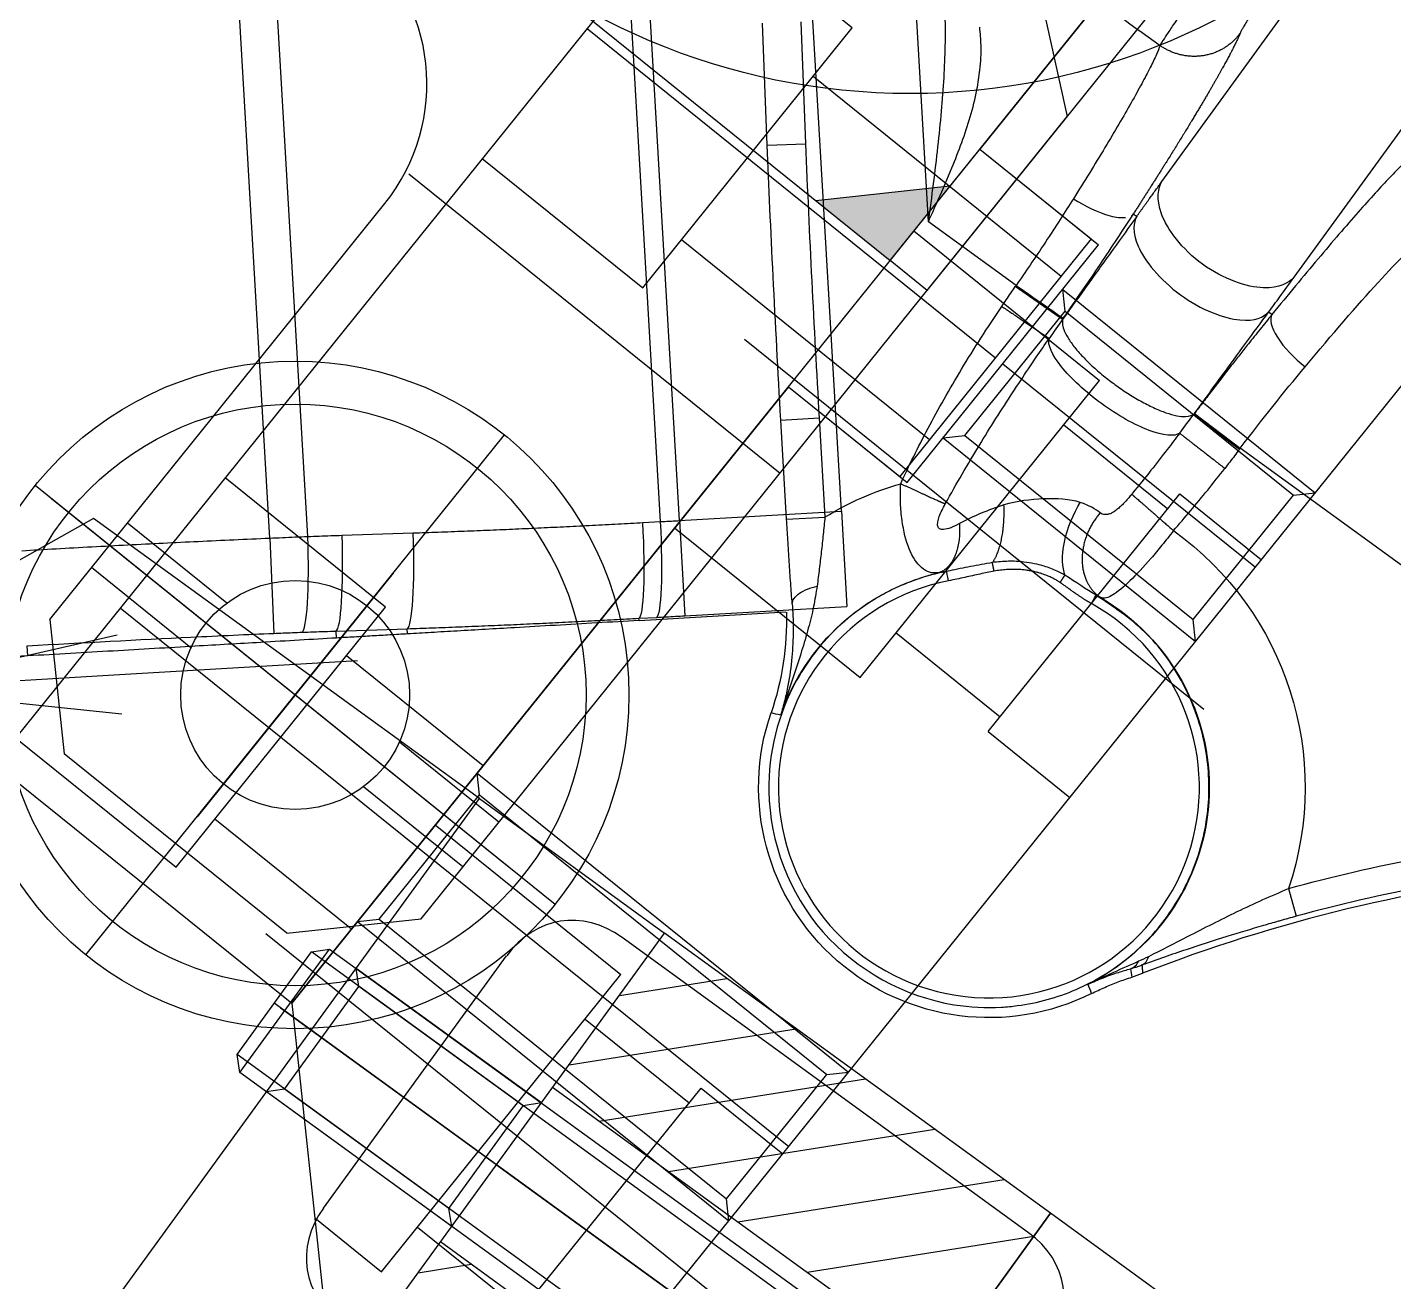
# Model space of a CAD drawing. Header units: millimetres. Extents: x 10462777 to 22643323, y 453826 to 1389191.
# Drawn here: x 11278821.9 to 11278893.5, y 584951.9 to 585017.6 of the extents above; entities that cross this region are included whole.
import ezdxf
from ezdxf.enums import TextEntityAlignment as Align

# ---------------------------------------------------------------- set-up
doc = ezdxf.new("R2010")
doc.units = ezdxf.units.MM
doc.header["$LTSCALE"] = 200
doc.header["$MEASUREMENT"] = 0
doc.header["$PDMODE"] = 35
doc.header["$PDSIZE"] = -5
for name, pattern in [('CENTER', [2, 1.25, -0.25, 0.25, -0.25]), ('HIDDEN', [3.75, 2.5, -1.25]), ('PHANTOM', [2.5, 1.25, -0.25, 0.25, -0.25, 0.25, -0.25])]:
    doc.linetypes.add(name, pattern=pattern)
doc.layers.get('0').update_dxf_attribs({"linetype": 'CONTINUOUS'})
doc.layers.get('DEFPOINTS').update_dxf_attribs({"linetype": 'CONTINUOUS'})
for name, color, linetype in [('1', 1, 'CENTER'), ('BOM', 6, 'CONTINUOUS'), ('BOM-T', 4, 'CONTINUOUS'), ('CENTER', 1, 'CONTINUOUS'), ('DR1438-001-003-000', 7, 'CONTINUOUS'), ('DR1438-001-003-001', 7, 'CONTINUOUS'), ('DR1438-001-004-000', 7, 'CONTINUOUS'), ('DR1438-001-006-000', 7, 'CONTINUOUS'), ('DR1438-001-008-000', 7, 'CONTINUOUS'), ('DR1438-001-009-000', 7, 'CONTINUOUS'), ('DR1438-001-010-000', 7, 'CONTINUOUS'), ('DR1501-002-005-002', 7, 'CONTINUOUS'), ('HIDDEN', 7, 'HIDDEN'), ('THIN', 3, 'CONTINUOUS')]:
    doc.layers.add(name, color=color, linetype=linetype)
doc.layers.add('LAYOUT', color=8, linetype='CONTINUOUS', lineweight=25)
doc.styles.get("Standard").update_dxf_attribs({"font": 'SYMBOL'})
doc.dimstyles.new('DS ROBOTEC', dxfattribs={"dimscale": 0, "dimtxt": 2.5, "dimasz": 2.5, "dimexe": 0.3, "dimexo": 0.3, "dimgap": 0.5, "dimtad": 1, "dimzin": 9, "dimdsep": 46, "dimtxsty": 'Standard', "dimblk": 'OPEN', "dimcen": 0, "dimclrd": 4, "dimclre": 4, "dimclrt": 110, "dimazin": 2, "dimtm": 1.5, "dimtfac": 1, "dimtmove": 0, "dimatfit": 3, "dimldrblk": 'OPEN', "dimfxl": 1, "dimtfill": 1, "dimtolj": 1, "dimlwd": -1, "dimlwe": -1, "dimarcsym": 0})

# ---------------------------------------------------------------- blocks, each defined once
blk = doc.blocks.new('_OPEN')
at = {"color": 0, "linetype": 'ByBlock'}
for p, q in [((-1, 0.1667), (0, 0)), ((0, 0), (-1, -0.1667)), ((0, 0), (-1, 0))]:
    blk.add_line(p, q, dxfattribs=at)
blk = doc.blocks.new('*D178')
at = {"layer": 'DEFPOINTS', "color": 0, "transparency": 16777216}
for p in [(11471320.164, 501793.127), (11471400.859, 501704.311)]:
    blk.add_point(p, dxfattribs=at)
at = {"layer": 'DR1438-001-003-000', "color": 4, "linetype": 'ByBlock', "transparency": 16777216}
for p, q in [((11471270.77, 501847.491), (11471311.758, 501802.378)), ((11471400.859, 501704.311), (11471320.164, 501793.127)), ((11471409.264, 501695.059), (11471417.67, 501685.807))]:
    blk.add_line(p, q, dxfattribs=at)
at = {"layer": 'DR1438-001-003-000', "color": 4, "transparency": 16777216, "xscale": 12.5, "yscale": 12.5, "zscale": 12.5}
for p, rotation in [((11471320.164, 501793.127), 312.2570506729288), ((11471400.859, 501704.311), 132.2570506729288)]:
    blk.add_blockref('_OPEN', p, dxfattribs=dict(at, rotation=rotation))
at = {"layer": 'DR1438-001-003-000', "color": 110, "transparency": 16777216, "insert": (11471293.537, 501835.445), "char_height": 12.5, "attachment_point": 5, "rotation": 312.25705, "bg_fill": 3, "box_fill_scale": 1.25, "bg_fill_color": 256, "bg_fill_true_color": 13158600, "bg_fill_transparency": 0}
blk.add_mtext('\\A1;∅120', dxfattribs=at)
blk = doc.blocks.new('A$C46207774')
at = {"layer": 'DR1438-001-006-000', "color": 1, "linetype": 'CENTER'}
for p, q in [((17.5, 0, 41.999), (17.5, 35, 41.999)), ((0, 17.5, 41.999), (35, 17.5, 41.999))]:
    blk.add_line(p, q, dxfattribs=at)
at = {"layer": 'DR1438-001-006-000'}
for radius in [17.5, 6]:
    blk.add_circle((17.5, 17.5, 41.999), radius, dxfattribs=at)
at = {"layer": 'DR1438-001-006-000', "color": 2, "linetype": 'HIDDEN'}
blk.add_circle((17.5, 17.5, 41.999), 15.25, dxfattribs=at)
blk = doc.blocks.new('A$C33154A40')
at = {"layer": 'DR1438-001-003-001'}
h = blk.add_hatch(color=256, dxfattribs=at)
h.paths.add_polyline_path([(62, 32.561), (62, 27.561), (67, 27.561)])
h.paths.add_polyline_path([(104, 32.561), (99, 27.561), (104, 27.561)])
at = {"layer": 'DR1438-001-003-000', "color": 1, "linetype": 'CENTER'}
for p, q in [((14, 30.911, 41.999), (14, 0, 41.999)), ((54, 30.911, 41.999), (54, 0, 41.999))]:
    blk.add_line(p, q, dxfattribs=at)
at = {"layer": 'DR1438-001-003-000'}
for p, q in [((12, 27.561, 41.999), (0, 15.561, 41.999)), ((12, 27.561, 41.999), (104, 27.561, 41.999)), ((62, 25.061, 41.999), (62, 27.561, 41.999)), ((62, 25.061, 41.999), (104, 25.061, 41.999)), ((0, 2.561, 41.999), (104, 2.561, 41.999))]:
    blk.add_line(p, q, dxfattribs=at)
at = {"layer": 'DR1438-001-003-000', "color": 2, "linetype": 'HIDDEN'}
for p, q in [((17.5, 27.561, 41.999), (17.5, 2.561, 41.999)), ((22.5, 27.561, 41.999), (22.5, 2.561, 41.999)), ((24, 27.561, 41.999), (24, 15.061, 41.999)), ((27.5, 27.561, 41.999), (27.5, 2.561, 41.999)), ((44, 27.561, 41.999), (44, 15.061, 41.999)), ((53.5, 27.561, 41.999), (53.5, 19.561, 41.999)), ((64, 27.561, 41.999), (64, 15.061, 41.999)), ((69.5, 27.561, 83.998), (69.5, 19.561, 83.998)), ((18.312, 26.75, 41.999), (18.312, 3.373, 41.999)), ((26.688, 26.75, 41.999), (26.688, 3.373, 41.999)), ((4, 19.561, 41.999), (4, 15.061, 41.999)), ((53.5, 19.561, 41.999), (69.5, 19.561, 41.999)), ((56.5, 19.561, -43.431), (56.5, 2.561, -43.431)), ((61.5, 19.561, -43.431), (61.5, 2.561, -43.431)), ((66.5, 19.561, -43.431), (66.5, 2.561, -43.431)), ((57.312, 18.75, -43.431), (57.312, 3.373, -43.431)), ((65.688, 18.75, -43.431), (65.688, 3.373, -43.431)), ((4, 15.061, 41.999), (24, 15.061, 41.999)), ((7, 15.061, 41.999), (7, 8.061, 41.999)), ((21, 15.061, 41.999), (21, 8.061, 41.999)), ((44, 15.061, 41.999), (64, 15.061, 41.999)), ((47, 15.061, 41.999), (47, 8.061, 41.999)), ((61, 15.061, 41.999), (61, 8.061, 41.999)), ((6, 8.061, 41.999), (22, 8.061, 41.999)), ((22, 8.061, 41.999), (22, 2.561, 41.999)), ((46, 8.061, 41.999), (46, 2.561, 41.999)), ((46, 8.061, 41.999), (62, 8.061, 41.999)), ((62, 8.061, 41.999), (62, 2.561, 41.999))]:
    blk.add_line(p, q, dxfattribs=at)
for points, elevation in [([(17.5, 27.561), (18.312, 26.75), (26.688, 26.75), (27.5, 27.561)], 41.999), ([(56.5, 19.561), (57.312, 18.75), (65.688, 18.75), (66.5, 19.561)], -43.431), ([(17.5, 2.561), (18.312, 3.373), (26.688, 3.373), (27.5, 2.561)], 41.999), ([(56.5, 2.561), (57.312, 3.373), (65.688, 3.373), (66.5, 2.561)], -43.431)]:
    blk.add_lwpolyline(points, dxfattribs=dict(at, elevation=elevation))
at = {"layer": 'DR1438-001-003-001'}
for p, q in [((62, 122.561, 41.999), (62, 27.561, 41.999)), ((67, 27.561, 41.999), (62, 32.561, 41.999)), ((62, 27.561, 41.999), (104, 27.561, 41.999)), ((62, 27.561, 41.999), (104, 27.561, 41.999))]:
    blk.add_line(p, q, dxfattribs=at)
blk = doc.blocks.new('A$C62312D5F')
at = {"layer": 'DR1438-001-004-000', "color": 1, "linetype": 'CENTER'}
for p, q in [((24.7, 53.961, 41.999), (24.7, 23.161, 41.999)), ((32.9, 37.561, 41.999), (16.5, 37.561, 41.999))]:
    blk.add_line(p, q, dxfattribs=at)
at = {"layer": 'DR1438-001-004-000'}
for p, q in [((19.7, 50.061, 41.999), (14.7, 45.061, 41.999)), ((19.7, 50.061, 41.999), (47.7, 50.061, 41.999)), ((93.7, 50.061, 41.999), (73.7, 25.061, 41.999)), ((14.7, 30.061, 41.999), (14.7, 45.061, 41.999)), ((14.7, 30.061, 41.999), (19.7, 25.061, 41.999)), ((19.7, 25.061, 41.999), (73.7, 25.061, 41.999))]:
    blk.add_line(p, q, dxfattribs=at)
at = {"layer": 'DR1438-001-004-000', "color": 2, "linetype": 'HIDDEN'}
for p, q in [((23.2, 43.371, 41.999), (23.2, 50.061, 41.999)), ((26.2, 43.371, 41.999), (26.2, 50.061, 41.999)), ((49.7, 50.061, 41.999), (49.7, 25.061, 41.999)), ((23.2, 25.061, 41.999), (23.2, 31.752, 41.999)), ((26.2, 25.061, 41.999), (26.2, 31.752, 41.999))]:
    blk.add_line(p, q, dxfattribs=at)
at = {"layer": 'DR1438-001-004-000'}
blk.add_circle((24.7, 37.561, 41.999), 6, dxfattribs=at)
blk.add_arc((47.7, 60.061, 41.999), 10, 270, 0, dxfattribs=at)
at = {"layer": 'DR1438-001-003-000'}
blk.add_blockref('A$C33154A40', (0, 0), dxfattribs=at)
at = {"layer": 'DR1438-001-006-000'}
blk.add_blockref('A$C46207774', (7.2, 20.061), dxfattribs=at)
blk = doc.blocks.new('A$C64415E36')
at = {"layer": 'DR1438-001-009-000'}
h = blk.add_hatch(dxfattribs=at)
h.set_pattern_fill('ANSI31', color=3)
h.set_pattern_definition([(45, (-38823.7765, -495.9302), (-2.24506403, 2.24506403), [])])
h.paths.add_polyline_path([(0, 100), (0, 90), (25, 90), (25, 100)])
h.paths.add_polyline_path([(0, 20), (25, 20), (25, 80), (0, 80)])
h.paths.add_polyline_path([(25, 0), (25, 10), (0, 10), (0, 0)])
for p, q in [((25, 100), (0, 100)), ((0, 0), (0, 100)), ((25, 0), (25, 100))]:
    blk.add_line(p, q, dxfattribs=at)
at = {"layer": 'DR1438-001-009-000', "color": 2, "linetype": 'HIDDEN'}
for p, q in [((25, 90), (0, 90)), ((25, 80), (0, 80))]:
    blk.add_line(p, q, dxfattribs=at)
at = {"layer": 'DR1438-001-009-000', "color": 1, "linetype": 'CENTER'}
blk.add_line((0, 85), (25, 85), dxfattribs=at)
blk = doc.blocks.new('MCLBM1')
at = {"layer": 'BOM', "color": 0}
blk.add_circle((0, 0), 0.5, dxfattribs=at)
at = {"flags": 10}
blk.add_attdef('BM', text='', height=0.5, dxfattribs=at).set_placement((0, 0), align=Align.MIDDLE)
at = {"flags": 9}
for tag, p in [('NAME', (0, -1)), ('ENAME', (0, -2)), ('SPEC', (0, -3)), ('MATERIAL', (0, -4)), ('REMARK', (0, -5)), ('WEIGHT', (0, -6)), ('PRICE', (0, -7)), ('USER1', (0, -8)), ('USER2', (0, -9)), ('USER3', (0, -10)), ('USER4', (0, -11)), ('USER5', (0, -12)), ('USER6', (0, -13))]:
    blk.add_attdef(tag, p, '', height=0.5, dxfattribs=at)
blk = doc.blocks.new('A$C655773BF')
for p, q in [((0.5, 2), (0.5, 15)), ((62.323, 12.5), (62.323, 4.5)), ((10, 8.066), (8, 10.066)), ((10, 6.934), (8, 8.934))]:
    blk.add_line(p, q)
for points in [[(10, 17), (11.6, 17), (11.6, 0), (10, 0)], [(8, 16.2), (10, 16.2), (10, 0.8), (8, 0.8)], [(8, 2), (0.5, 2), (0, 2.5), (0, 14.5), (0.5, 15), (8, 15)]]:
    blk.add_lwpolyline(points, close=True)
blk.add_lwpolyline([(11.6, 12.5), (62.323, 12.5), (63, 11.823), (63, 5.177), (62.323, 4.5), (11.6, 4.5)])
at = {"layer": 'CENTER'}
for q in [(5.732, 8.5), (63, 8.5)]:
    blk.add_line((0, 8.5), q, dxfattribs=at)
at = {"layer": 'HIDDEN'}
blk.add_line((4, 11.5), (4, 5.5), dxfattribs=at)
for points in [[(0, 11.5), (4, 11.5), (5.732, 8.5), (5.732, 8.5), (4, 5.5), (0, 5.5)], [(0, 10), (4, 10)], [(4, 7), (0, 7)]]:
    blk.add_lwpolyline(points, dxfattribs=at)
at = {"layer": 'THIN'}
for p, q in [((11.6, 11.823), (63, 11.823)), ((11.6, 5.177), (63, 5.177))]:
    blk.add_line(p, q, dxfattribs=at)
at = {"layer": 'BOM'}
for p in [(10.8, 15.3), (9, 14.66), (2.88, 13.833)]:
    blk.add_blockref('MCLBM1', p, dxfattribs=at)
at = {"layer": 'BOM-T', "color": 4}
blk.add_text('M8X1.25-55L', height=0.6, dxfattribs=at).set_placement((3.48, 13.533), align=Align.MIDDLE_LEFT)
blk = doc.blocks.new('A$C321A0869')
at = {"layer": '1', "color": 155, "linetype": 'Continuous'}
for p, q in [((410.507, 206.072), (410.507, 236.687)), ((401.949, 206.072), (401.949, 235.354)), ((393.279, 197.167), (384.392, 208.029)), ((398.505, 182.208), (380.407, 204.319)), ((410.717, 203.81), (410.5, 203.81)), ((381.705, 201.718), (385.668, 196.693)), ((384.089, 195.448), (380.126, 200.473)), ((391.927, 176.823), (373.829, 198.935)), ((391.155, 176.195), (373.059, 198.304)), ((398.967, 197.167), (393.279, 197.167)), ((398.968, 197.093), (398.967, 197.167)), ((401.982, 197.15), (398.968, 197.092)), ((413.488, 197.092), (410.474, 197.15)), ((410.476, 197.225), (413.489, 197.167)), ((413.489, 197.167), (413.488, 197.093)), ((442.569, 197.167), (413.489, 197.167)), ((384.089, 195.448), (385.668, 196.693)), ((376.643, 164.7), (357.547, 188.03)), ((375.085, 163.461), (356.146, 186.6)), ((393.129, 184.212), (394.685, 185.486)), ((394.685, 185.486), (397.985, 181.453)), ((396.429, 180.18), (393.129, 184.212)), ((391.927, 176.823), (398.505, 182.208)), ((398.505, 182.208), (401.67, 178.341)), ((396.429, 180.18), (397.985, 181.453)), ((429.096, 179.971), (430.275, 179.03)), ((395.091, 172.956), (401.67, 178.341)), ((391.927, 176.823), (395.091, 172.956)), ((390.434, 175.609), (391.155, 176.195)), ((393.286, 171.338), (399.247, 176.217)), ((393.214, 171.427), (393.935, 172.013)), ((393.286, 171.338), (393.214, 171.427)), ((378.064, 165.808), (381.014, 168.102)), ((375.085, 163.461), (378.189, 159.545)), ((380.759, 161.559), (383.709, 163.852)), ((383.882, 163.641), (383.709, 163.852)), ((380.991, 161.275), (380.759, 161.559)), ((428.67, 157.365), (402.33, 157.365)), ((398, 136.695), (398, 153.035)), ((368.452, 151.011), (368.116, 151.421))]:
    blk.add_line(p, q, dxfattribs=at)
at = {"layer": '1', "color": 155, "linetype": 'Continuous', "extrusion": (0, 0, -1)}
for centre, radius, start, end in [((-413.27, 175.035), 16.578, 89.74274, 162.67563), ((-495.762, 126.747), 85.307, 38.60316, 48.17329), ((-413.27, 175.035), 11.551, 84.57648, 207.30075), ((-413.27, 175.035), 16.578, 22.77816, 37.8291), ((-413.27, 175.035), 11.551, 343.12477, 40.76765), ((-413.27, 175.035), 12.072, 207.51949, 342.906)]:
    blk.add_arc(centre, radius, start, end, dxfattribs=at)
at = {"layer": '1', "color": 155, "linetype": 'Continuous'}
for centre, radius, start, end in [((495.762, 126.747), 83.798, 131.82671, 141.39693), ((495.762, 126.747), 83.498, 131.82671, 147.27649), ((413.27, 175.035), 11.035, 137.03953, 96.82671)]:
    blk.add_arc(centre, radius, start, end, dxfattribs=at)
for centre, major_axis, ratio, start_param, end_param in [((390.049, 175.294), (-3.153, 3.88), 0.099503, 3.176673, 4.712736), ((390.77, 175.88), (-3.153, 3.88), 0.099503, 3.176673, 4.712736), ((380.629, 167.786), (-3.068, 3.948), 0.099472, 3.176665, 4.7149), ((377.679, 165.493), (-3.068, 3.948), 0.099472, 3.176665, 4.7149), ((376.258, 164.385), (-3.082, 3.937), 0.099481, 3.176668, 4.714543), ((403.774, 151.591), (-4.564, 4.564), 0.774597, 5.624127, 6.942243), ((427.226, 151.591), (4.564, 4.564), 0.774597, 5.624127, 6.942243), ((403.774, 138.138), (-4.564, -4.564), 0.774597, 5.624127, 6.942243)]:
    blk.add_ellipse(centre, major_axis=major_axis, ratio=ratio, start_param=start_param, end_param=end_param, dxfattribs=at)
for points, degree, knots in [([(397.686, 211.778), (397.68, 211.846), (397.667, 212.006), (397.644, 212.428), (397.622, 212.977), (397.594, 213.832), (397.564, 215.032), (397.546, 216.136), (397.537, 216.648)], 3, [0, 0, 0, 0, 0.106464, 0.2505, 0.399077, 0.500944, 0.768463, 1, 1, 1, 1]), ([(400.698, 214.807), (400.827, 214.268), (401.03, 212.748), (401.167, 211.517), (401.302, 210.087), (401.435, 208.475), (401.571, 206.581), (401.642, 205.453), (401.644, 205.421)], 2, [0, 0, 0, 0.278702, 0.418053, 0.557404, 0.696755, 0.836106, 0.995364, 1, 1, 1]), ([(397.686, 211.778), (397.725, 211.64), (397.81, 211.29), (397.942, 210.565), (398.081, 209.62), (398.22, 208.494), (398.357, 207.204), (398.489, 205.767), (398.613, 204.231), (398.691, 203.15), (398.727, 202.613)], 3, [0, 0, 0, 0, 0.115247, 0.242292, 0.369963, 0.497456, 0.624523, 0.751811, 0.879371, 1, 1, 1, 1]), ([(413.729, 202.613), (413.879, 204.84), (414.053, 206.855), (414.414, 210.027), (414.599, 211.181), (414.77, 211.778)], 3, [0, 0, 0, 0, 0.5, 0.5, 1, 1, 1, 1]), ([(387.139, 207.053), (387.311, 206.84), (387.797, 206.218), (388.587, 205.129), (389.509, 203.742), (390.439, 202.234), (391.378, 200.617), (392.326, 198.915), (392.959, 197.754), (393.279, 197.167), (393.279, 197.167)], 3, [0, 0, 0, 0, 0.073685, 0.211548, 0.356158, 0.508079, 0.667126, 0.831988, 0.999997, 1, 1, 1, 1]), ([(393.279, 197.167), (393.194, 197.582), (392.986, 198.593), (392.551, 200.547), (391.998, 202.53), (391.342, 204.158), (390.762, 205.282), (390.17, 206.203), (389.682, 206.758), (389.474, 206.997)], 3, [0, 0, 0, 0, 0.111199, 0.270462, 0.529042, 0.66964, 0.771745, 0.902233, 1, 1, 1, 1]), ([(410.507, 206.072), (410.462, 205.671), (410.228, 205.158), (408.823, 204.205), (407.569, 203.81), (404.886, 203.81), (403.632, 204.206), (402.228, 205.158), (401.994, 205.671), (401.949, 206.072)], 3, [0, 0, 0, 0, 0.25, 0.25, 0.5, 0.5, 0.75, 0.75, 1, 1, 1, 1]), ([(410.5, 203.81), (410.502, 204.143), (410.506, 204.912), (410.506, 205.652), (410.507, 206.072)], 3, [0, 0, 0, 0, 0.432935, 1, 1, 1, 1]), ([(401.98, 197.225), (401.967, 197.811), (401.942, 198.966), (401.886, 200.658), (401.82, 202.276), (401.765, 203.303), (401.739, 203.81)], 3, [0, 0, 0, 0, 0.26076, 0.514336, 0.76076, 1, 1, 1, 1]), ([(401.956, 203.81), (402.001, 203.459), (402.234, 203.01), (403.636, 202.177), (404.889, 201.831), (407.567, 201.831), (408.82, 202.177), (410.222, 203.01), (410.455, 203.459), (410.5, 203.81)], 3, [0, 0, 0, 0, 0.25, 0.25, 0.5, 0.5, 0.75, 0.75, 1, 1, 1, 1]), ([(401.956, 203.81), (401.96, 203.117), (401.967, 201.679), (401.976, 199.477), (401.98, 197.963), (401.981, 197.221)], 3, [0, 0, 0, 0, 0.332217, 0.675766, 1, 1, 1, 1]), ([(410.474, 197.221), (410.477, 198.011), (410.481, 199.559), (410.489, 201.76), (410.496, 203.136), (410.5, 203.81)], 3, [0, 0, 0, 0, 0.347445, 0.680797, 1, 1, 1, 1]), ([(410.717, 203.81), (410.7, 203.481), (410.665, 202.832), (410.623, 201.93), (410.589, 201.121), (410.551, 200.103), (410.518, 199.06), (410.491, 197.999), (410.481, 197.48), (410.476, 197.225)], 3, [0, 0, 0, 0, 0.155836, 0.307398, 0.418147, 0.526375, 0.769316, 0.886196, 1, 1, 1, 1]), ([(410.717, 203.81), (410.743, 203.553), (411.061, 203.247), (412.233, 202.785), (413.04, 202.646), (413.729, 202.613)], 3, [0, 0, 0, 0, 0.5, 0.5, 1, 1, 1, 1]), ([(398.727, 202.613), (399.416, 202.646), (400.223, 202.785), (401.116, 203.137), (401.349, 203.279), (401.506, 203.423)], 3, [0, 0, 0, 0, 0.656412, 0.656412, 1, 1, 1, 1]), ([(398.727, 202.613), (398.755, 202.192), (398.81, 201.3), (398.878, 199.91), (398.931, 198.515), (398.957, 197.597), (398.967, 197.167)], 3, [0, 0, 0, 0, 0.243524, 0.506037, 0.768426, 1, 1, 1, 1]), ([(398.967, 197.167), (399.657, 197.18), (400.458, 197.196), (401.624, 197.218), (401.944, 197.224), (401.98, 197.225)], 3, [0, 0, 0, 0, 0.5, 0.5, 1, 1, 1, 1]), ([(401.981, 197.221), (402.005, 197.091), (402.151, 196.874), (402.634, 196.588), (403.191, 196.379), (403.881, 196.209), (404.654, 196.088), (405.321, 196.031), (405.847, 196.01), (406.228, 196.005), (406.609, 196.01), (407.135, 196.031), (407.803, 196.088), (408.575, 196.209), (409.265, 196.379), (409.822, 196.588), (410.305, 196.874), (410.45, 197.091), (410.474, 197.221), (410.474, 197.221)], 3, [0, 0, 0, 0, 0.108465, 0.17372, 0.238976, 0.304231, 0.369487, 0.434742, 0.46737, 0.499997, 0.532625, 0.565253, 0.630508, 0.695763, 0.761019, 0.826274, 0.89153, 0.999995, 1, 1, 1, 1]), ([(410.476, 197.225), (410.476, 197.217), (410.475, 197.2), (410.475, 197.175), (410.474, 197.158), (410.474, 197.15)], 3, [0, 0, 0, 0, 0.332845, 0.666423, 1, 1, 1, 1]), ([(402.688, 185.712), (402.651, 186.018), (402.547, 186.901), (402.402, 188.354), (402.265, 190.051), (402.159, 191.69), (402.083, 193.248), (402.032, 194.654), (402.009, 195.539), (402.001, 195.937)], 3, [0, 0, 0, 0, 0.090727, 0.261467, 0.428327, 0.589125, 0.741675, 0.883772, 1, 1, 1, 1]), ([(410.455, 195.937), (410.343, 195.623), (409.839, 195.324), (408.296, 194.902), (407.264, 194.782), (405.192, 194.782), (404.16, 194.902), (402.617, 195.324), (402.113, 195.623), (402.001, 195.937)], 3, [0, 0, 0, 0, 0.25, 0.25, 0.5, 0.5, 0.75, 0.75, 1, 1, 1, 1]), ([(410.455, 195.937), (410.447, 195.58), (410.427, 194.76), (410.381, 193.43), (410.334, 192.433), (410.304, 191.899), (410.303, 191.875)], 3, [0, 0, 0, 0, 0.263693, 0.604709, 0.982428, 1, 1, 1, 1]), ([(410.303, 191.875), (410.298, 191.794), (410.286, 191.612), (410.259, 191.339), (410.218, 191.066), (410.165, 190.817), (410.097, 190.598), (410.013, 190.415), (409.913, 190.272), (409.796, 190.172), (409.671, 190.12), (409.582, 190.112), (409.541, 190.113)], 3, [0, 0, 0, 0, 0.081789, 0.183685, 0.285414, 0.387121, 0.489471, 0.592749, 0.697109, 0.802958, 0.910635, 1, 1, 1, 1]), ([(413.196, 191.613), (413.182, 191.285), (413.157, 190.648), (413.072, 189.421), (412.912, 188.043), (412.668, 187.1), (412.415, 186.649), (412.26, 186.574), (412.178, 186.534)], 3, [0, 0, 0, 0, 0.126108, 0.24492, 0.490923, 0.741624, 0.86479, 1, 1, 1, 1]), ([(408.37, 189.939), (407.822, 189.766), (407.254, 189.379), (406.173, 188.539), (405.653, 188.058), (405.213, 187.48)], 3, [0, 0, 0, 0, 0.5, 0.5, 1, 1, 1, 1]), ([(409.963, 186.381), (409.629, 186.602), (409.23, 187.088), (408.61, 188.446), (408.415, 189.275), (408.37, 189.939)], 3, [0, 0, 0, 0, 0.5, 0.5, 1, 1, 1, 1]), ([(404.827, 182.898), (404.605, 182.647), (404.16, 182.144), (403.579, 181.32), (403.067, 180.453), (402.204, 178.642), (401.665, 176.301), (401.806, 172.299), (403.858, 167.144), (410.435, 162.831), (417.026, 163.671), (420.164, 165.731), (421.795, 167.163), (423.324, 169.075), (424.573, 172.063), (424.955, 175.281), (424.438, 178.48), (423.063, 181.413), (420.935, 183.86), (418.22, 185.612), (415.116, 186.614), (412.972, 186.532), (411.899, 186.49)], 3, [0, 0, 0, 0, 0.015749, 0.031496, 0.047242, 0.062989, 0.125674, 0.15723, 0.250571, 0.37404, 0.497508, 0.536203, 0.549336, 0.59941, 0.649484, 0.699558, 0.749631, 0.799705, 0.849779, 0.899853, 0.949926, 1, 1, 1, 1]), ([(409.963, 186.381), (409.809, 186.361), (409.419, 186.311), (408.686, 186.101), (407.886, 185.738), (407.113, 185.241), (406.704, 184.871), (406.496, 184.683)], 3, [0, 0, 0, 0, 0.118976, 0.30207, 0.578785, 0.785731, 1, 1, 1, 1]), ([(403.894, 185.316), (403.816, 185.165), (403.673, 184.886), (403.45, 184.594), (403.236, 184.453), (403.043, 184.526), (402.911, 184.74), (402.77, 185.133), (402.722, 185.471), (402.688, 185.712)], 3, [0, 0, 0, 0, 0.206087, 0.37929, 0.480391, 0.564515, 0.647934, 0.7497, 1, 1, 1, 1]), ([(411.958, 185.991), (411.533, 185.942), (410.981, 185.931), (410.812, 185.928), (410.155, 185.925), (409.976, 185.92)], 2, [0, 0, 0, 0.5, 0.5, 0.75, 1, 1, 1]), ([(404.522, 182.578), (404.396, 182.481), (404.154, 182.296), (403.531, 182.242), (402.593, 182.575), (401.542, 183.458), (400.74, 184.381), (400.367, 184.924), (400.176, 185.202)], 3, [0, 0, 0, 0, 0.147286, 0.281976, 0.522382, 0.751835, 0.872529, 1, 1, 1, 1]), ([(406.496, 184.683), (406.227, 184.402), (405.7, 183.852), (405.186, 183.291), (404.935, 183.017)], 3, [0, 0, 0, 0, 0.511248, 1, 1, 1, 1]), ([(397.985, 181.453), (398.139, 181.19), (398.453, 180.657), (398.907, 179.864), (399.355, 179.066), (399.637, 178.55), (399.783, 178.285)], 3, [0, 0, 0, 0, 0.243773, 0.494256, 0.740125, 1, 1, 1, 1]), ([(425.258, 172.791), (425.601, 173.464), (426.159, 174.562), (426.946, 176.117), (427.629, 177.415), (428.337, 178.699), (428.846, 179.552), (429.096, 179.971)], 3, [0, 0, 0, 0, 0.293863, 0.478716, 0.65413, 0.830144, 1, 1, 1, 1]), ([(430.275, 179.03), (430.096, 178.805), (429.893, 178.55), (429.692, 178.295), (429.669, 178.265)], 3, [0, 0, 0, 0, 0.882532, 1, 1, 1, 1]), ([(399.278, 176.758), (399.171, 176.908), (399.159, 177.152), (399.354, 177.714), (399.555, 178.023), (399.783, 178.285)], 3, [0, 0, 0, 0, 0.5, 0.5, 1, 1, 1, 1]), ([(399.783, 178.285), (399.948, 177.958), (400.296, 177.273), (400.726, 176.192), (401.191, 174.881), (401.672, 173.363), (402.034, 172.244), (402.216, 171.682)], 3, [0, 0, 0, 0, 0.14805, 0.310643, 0.487571, 0.742096, 1, 1, 1, 1]), ([(429.669, 178.265), (429.501, 178.052), (428.913, 177.298), (427.866, 175.92), (426.807, 174.469), (425.918, 173.213), (425.468, 172.557), (425.233, 172.215)], 3, [0, 0, 0, 0, 0.098892, 0.349975, 0.647734, 0.81624, 1, 1, 1, 1]), ([(399.278, 176.758), (399.411, 176.599), (399.711, 176.239), (400.282, 175.476), (400.965, 174.428), (401.525, 173.365), (401.94, 172.433), (402.122, 171.937), (402.216, 171.682)], 3, [0, 0, 0, 0, 0.088543, 0.199866, 0.431226, 0.69685, 0.843594, 1, 1, 1, 1]), ([(423.535, 169.737), (423.775, 170.175), (424.243, 171.028), (424.74, 171.88), (424.982, 172.294)], 3, [0, 0, 0, 0, 0.514025, 1, 1, 1, 1]), ([(425.233, 172.215), (425.281, 172.161), (425.353, 172.081), (425.444, 171.964), (425.492, 171.911), (425.516, 171.885)], 3, [0, 0, 0, 0, 0.50115, 0.750861, 1, 1, 1, 1]), ([(393.286, 171.338), (392.717, 170.873), (391.578, 169.94), (389.885, 168.554), (387.969, 166.986), (386.284, 165.607), (384.853, 164.435), (384.199, 163.901), (383.882, 163.641)], 3, [0, 0, 0, 0, 0.17294, 0.346156, 0.518724, 0.769178, 0.88771, 1, 1, 1, 1]), ([(423.535, 169.737), (423.678, 169.99), (423.972, 170.475), (424.42, 171.128), (424.728, 171.535), (424.867, 171.71)], 3, [0, 0, 0, 0, 0.37675, 0.73054, 1, 1, 1, 1]), ([(380.991, 161.275), (380.494, 160.868), (379.496, 160.052), (377.589, 158.49), (375.077, 156.434), (372.467, 154.298), (370.184, 152.43), (369.028, 151.483), (368.452, 151.011)], 3, [0, 0, 0, 0, 0.131431, 0.263724, 0.477084, 0.736285, 0.86871, 1, 1, 1, 1]), ([(368.116, 151.421), (370.375, 153.27), (373.884, 156.115), (377.104, 158.685), (378.189, 159.545)], 3, [0, 0, 0, 0, 0.646113, 1, 1, 1, 1])]:
    blk.add_open_spline(points, degree=degree, knots=knots, dxfattribs=at)
for points, degree in [([(400.549, 216.756), (400.554, 216.629), (400.564, 216.38), (400.583, 216.012), (400.604, 215.673), (400.627, 215.371), (400.651, 215.119), (400.675, 214.924), (400.69, 214.839), (400.698, 214.807)], 3), ([(411.758, 214.807), (411.715, 214.628), (411.629, 214.191), (411.494, 213.291), (411.357, 212.167), (411.221, 210.833), (411.087, 209.309), (410.957, 207.616), (410.832, 205.773), (410.755, 204.477), (410.717, 203.81)], 3), ([(385.195, 211.778), (389.359, 211.778), (393.522, 211.778), (397.686, 211.778)], 3), ([(401.956, 203.81), (401.949, 204.965), (401.949, 206.072)], 2), ([(401.644, 205.421), (401.692, 204.635), (401.739, 203.81)], 2), ([(401.706, 203.687), (401.724, 203.729), (401.735, 203.77), (401.739, 203.81)], 3), ([(401.739, 203.81), (401.956, 203.81)], 1), ([(413.489, 197.167), (413.532, 199.025), (413.613, 200.883), (413.729, 202.613)], 3), ([(399.001, 195.838), (398.997, 195.976), (398.988, 196.252), (398.977, 196.67), (398.971, 196.951), (398.968, 197.093)], 3), ([(401.981, 197.221), (401.981, 197.197), (401.981, 197.174), (401.981, 197.15)], 3), ([(401.981, 197.15), (401.986, 196.746), (401.993, 196.342), (402.001, 195.937)], 3), ([(410.455, 195.937), (410.463, 196.342), (410.469, 196.746), (410.474, 197.15)], 3), ([(410.474, 197.15), (410.474, 197.174), (410.474, 197.197), (410.474, 197.221)], 3), ([(413.488, 197.093), (413.485, 196.951), (413.479, 196.67), (413.468, 196.252), (413.459, 195.976), (413.455, 195.838)], 3), ([(385.668, 196.693), (388.636, 192.929), (391.649, 189.197), (394.685, 185.486)], 3), ([(400.176, 185.202), (399.969, 186.213), (399.607, 188.348), (399.202, 191.88), (399.05, 194.479), (399.001, 195.838)], 3), ([(413.196, 191.613), (413.237, 192.063), (413.311, 192.977), (413.397, 194.381), (413.438, 195.348), (413.455, 195.838)], 3), ([(393.129, 184.212), (389.903, 188.156), (386.715, 192.118), (384.089, 195.448)], 3), ([(409.541, 190.113), (409.226, 190.123), (408.826, 190.083), (408.37, 189.939)], 3), ([(405.213, 187.48), (404.694, 186.797), (404.262, 186.062), (403.894, 185.316)], 3), ([(411.899, 186.491), (411.277, 186.416), (410.636, 186.427), (409.963, 186.381)], 3), ([(412.178, 186.534), (412.085, 186.52), (411.992, 186.505), (411.899, 186.49)], 3), ([(411.958, 185.991), (411.931, 186.222), (411.901, 186.482), (411.899, 186.491)], 3), ([(409.976, 185.92), (409.956, 185.92), (409.916, 185.918), (409.848, 185.914), (409.772, 185.908), (409.688, 185.898), (409.596, 185.886), (409.497, 185.87), (409.388, 185.849), (409.271, 185.823), (409.145, 185.791), (409.01, 185.752), (408.865, 185.705), (408.71, 185.649), (408.543, 185.581), (408.366, 185.5), (408.176, 185.404), (407.975, 185.291), (407.762, 185.157), (407.54, 185), (407.309, 184.819), (407.072, 184.61), (406.911, 184.45), (406.83, 184.365)], 3), ([(406.83, 184.365), (406.667, 184.193), (406.333, 183.825), (405.787, 183.204), (405.399, 182.773), (405.195, 182.555)], 3), ([(404.827, 182.898), (404.725, 182.791), (404.623, 182.684), (404.522, 182.578)], 3), ([(404.935, 183.017), (404.899, 182.977), (404.863, 182.937), (404.827, 182.898)], 3), ([(405.195, 182.555), (405.006, 182.731), (404.833, 182.892), (404.827, 182.898)], 3), ([(399.278, 176.758), (399.045, 177.033), (398.574, 177.59), (397.85, 178.456), (397.128, 179.328), (396.66, 179.897), (396.429, 180.18)], 3), ([(391.155, 176.195), (391.241, 176.264), (391.412, 176.404), (391.669, 176.613), (391.841, 176.753), (391.927, 176.823)], 3), ([(399.281, 176.235), (400.381, 174.804), (401.198, 173.221), (401.731, 171.486)], 3), ([(381.014, 168.102), (381.35, 168.363), (382.033, 168.896), (383.115, 169.746), (384.184, 170.59), (385.234, 171.424), (386.276, 172.256), (387.318, 173.091), (388.373, 173.941), (389.436, 174.799), (390.105, 175.342), (390.434, 175.609)], 3), ([(393.935, 172.013), (394.063, 172.117), (394.32, 172.326), (394.706, 172.641), (394.963, 172.851), (395.091, 172.956)], 3), ([(424.982, 172.294), (425.074, 172.459), (425.166, 172.625), (425.258, 172.791)], 3), ([(425.233, 172.215), (425.32, 172.366), (425.329, 172.575), (425.258, 172.791)], 3), ([(424.867, 171.71), (424.972, 171.865), (425.013, 172.075), (424.982, 172.294)], 3), ([(424.867, 171.71), (424.906, 171.76), (424.985, 171.863), (425.107, 172.032), (425.191, 172.152), (425.233, 172.215)], 3), ([(383.709, 163.852), (384.049, 164.116), (384.743, 164.657), (385.837, 165.517), (386.916, 166.37), (387.975, 167.211), (389.025, 168.049), (390.075, 168.891), (391.139, 169.747), (392.209, 170.611), (392.884, 171.159), (393.214, 171.427)], 3), ([(402.216, 171.682), (402.054, 171.617), (401.893, 171.552), (401.731, 171.486)], 3), ([(423.976, 169.457), (424.093, 169.681), (424.338, 170.124), (424.738, 170.768), (425.026, 171.184), (425.176, 171.388)], 3), ([(424.867, 171.71), (424.97, 171.603), (425.073, 171.496), (425.176, 171.388)], 3), ([(425.176, 171.388), (425.294, 171.55), (425.408, 171.716), (425.516, 171.885)], 3), ([(423.976, 169.457), (423.829, 169.551), (423.682, 169.644), (423.535, 169.737)], 3), ([(376.643, 164.7), (376.803, 164.825), (377.122, 165.075), (377.596, 165.444), (377.908, 165.688), (378.064, 165.808)], 3), ([(375.085, 163.461), (375.258, 163.599), (375.604, 163.875), (376.124, 164.289), (376.47, 164.563), (376.643, 164.7)], 3), ([(364.951, 155.288), (365.406, 155.661), (366.333, 156.418), (367.811, 157.621), (369.268, 158.801), (370.711, 159.966), (372.149, 161.121), (373.604, 162.284), (374.589, 163.068), (375.085, 163.461)], 3), ([(383.882, 163.641), (380.991, 161.275)], 1), ([(379.352, 160.461), (379.51, 160.585), (379.826, 160.832), (380.296, 161.198), (380.605, 161.439), (380.759, 161.559)], 3), ([(378.189, 159.545), (378.318, 159.647), (378.577, 159.852), (378.964, 160.157), (379.223, 160.36), (379.352, 160.461)], 3), ([(368.452, 151.011), (359.982, 144.079)], 1)]:
    blk.add_open_spline(points, degree=degree, dxfattribs=at)
for points, weights in [([(400.698, 214.807), (400.736, 213.067), (399.481, 211.804), (397.686, 211.778)], [1.17683022819, 0.941056623078, 0.941056590602, 1.17683013077]), ([(401.98, 197.225), (401.98, 197.2), (401.981, 197.175), (401.981, 197.15)], [1, 0.999999996735, 0.999999996735, 1]), ([(399.001, 195.838), (400.633, 195.892), (401.835, 195.932), (402.001, 195.937)], [1.13677558474, 0.947225668207, 0.954691017185, 1.15917163168]), ([(410.455, 195.937), (410.621, 195.932), (411.823, 195.892), (413.455, 195.838)], [1.1591709259, 0.954689924205, 0.947225807743, 1.13677857652]), ([(410.303, 191.875), (410.678, 191.841), (411.782, 191.741), (413.196, 191.613)], [1.14770649688, 0.975302150135, 0.953821727208, 1.0832652281]), ([(409.541, 190.113), (409.333, 188.028), (410.515, 186.423), (412.178, 186.534)], [1.23815567575, 0.920614320793, 0.920614774749, 1.23815703762]), ([(406.496, 184.683), (406.511, 185.402), (406.02, 186.464), (405.213, 187.48)], [1.08268593101, 0.96184159346, 0.973456494195, 1.11753063321]), ([(409.976, 185.92), (409.97, 186.126), (409.966, 186.298), (409.963, 186.381)], [1.08868602368, 0.970433348421, 0.970437992289, 1.08869995528]), ([(400.176, 185.202), (401.244, 185.419), (402.148, 185.602), (402.688, 185.712)], [1.02002547872, 0.970417450114, 1.01297787363, 1.14770674927]), ([(403.894, 185.316), (404.698, 184.355), (404.975, 183.369), (404.608, 182.709)], [1.11753226196, 0.975984753309, 0.962289569232, 1.07644670973]), ([(406.83, 184.365), (406.684, 184.504), (406.557, 184.625), (406.496, 184.683)], [1.16389794695, 1.00153900661, 0.959805855056, 1.03869849229]), ([(404.608, 182.709), (404.582, 182.662), (404.553, 182.619), (404.522, 182.578)], [1.07644669542, 1.08549662296, 1.0953500632, 1.10600701616])]:
    blk.add_rational_spline(points, weights, degree=3, dxfattribs=at)
blk = doc.blocks.new('A$C4F800965')
at = {"layer": 'DR1501-002-005-002'}
blk.add_circle((35, 35), 35, dxfattribs=at)
blk = doc.blocks.new('A$C59BF75ED')
at = {"layer": 'DR1501-002-005-002'}
blk.add_blockref('A$C4F800965', (0, 10), dxfattribs=at)
blk = doc.blocks.new('A$C01323151')
at = {"layer": 'DR1501-002-005-002', "rotation": 90.00000000000004}
blk.add_blockref('A$C59BF75ED', (444.4, 152.367), dxfattribs=at)
blk = doc.blocks.new('A$C7DA30AB0')
at = {"layer": 'LAYOUT', "color": 6, "linetype": 'PHANTOM'}
blk.add_circle((3030.448, 3025.987, 0), 2693.021, dxfattribs=at)
blk = doc.blocks.new('A$C63343886')
at = {"layer": 'DR1438-001-008-000'}
for p, q in [((622.734, 584.645, 41.999), (597.734, 584.645, 41.999)), ((622.734, 434.645, 41.999), (622.734, 584.645, 41.999)), ((622.734, 584.645, 41.999), (634.734, 584.645, 41.999)), ((634.734, 434.645, 41.999), (634.734, 584.645, 41.999)), ((584.234, 414.645, -8), (542.734, 414.645, -8)), ((584.234, 414.645, -8), (584.234, 407.145, -8)), ((600.234, 414.645, -8), (600.234, 407.145, -8)), ((649.734, 414.645, 30.746), (600.234, 414.645, -8)), ((600.234, 407.145, -8), (584.234, 407.145, -8))]:
    blk.add_line(p, q, dxfattribs=at)
at = {"layer": 'DR1438-001-008-000', "color": 2, "linetype": 'HIDDEN'}
for p, q in [((623.41, 572.969, 41.999), (622.734, 573.645, 41.999)), ((634.734, 573.645, 41.999), (622.734, 573.645, 41.999)), ((634.734, 573.645, 41.999), (634.057, 572.969, 41.999)), ((623.41, 566.322, 41.999), (623.41, 572.969, 41.999)), ((634.057, 572.969, 41.999), (623.41, 572.969, 41.999)), ((634.057, 566.322, 41.999), (634.057, 572.969, 41.999)), ((623.41, 566.322, 41.999), (622.734, 565.645, 41.999)), ((634.057, 566.322, 41.999), (623.41, 566.322, 41.999)), ((634.734, 565.645, 41.999), (634.057, 566.322, 41.999)), ((634.734, 565.645, 41.999), (622.734, 565.645, 41.999)), ((586.734, 423.845, -18.028), (586.734, 407.145, -18.028)), ((597.734, 423.845, -18.028), (597.734, 407.145, -18.028))]:
    blk.add_line(p, q, dxfattribs=at)
at = {"layer": 'DR1438-001-008-000', "color": 1, "linetype": 'CENTER'}
for p, q in [((620.734, 569.645, 41.999), (636.734, 569.645, 41.999)), ((592.234, 434.645, -18.028), (592.234, 407.145, -18.028))]:
    blk.add_line(p, q, dxfattribs=at)
at = {"layer": 'DR1438-001-008-000', "color": 2, "linetype": 'HIDDEN', "elevation": -18.028}
blk.add_lwpolyline([(583.484, 434.645), (583.484, 423.845), (600.984, 423.845), (600.984, 434.645)], dxfattribs=at)
at = {"layer": 'DR1438-001-010-000'}
for p, q in [((671.734, 584.645, -0.485), (659.734, 584.645, -0.485)), ((659.734, 584.645, -0.485), (659.734, 484.645, -0.485))]:
    blk.add_line(p, q, dxfattribs=at)
at = {"rotation": 180}
blk.add_blockref('A$C655773BF', (683.334, 578.145, 41.514), dxfattribs=at)
at = {"layer": 'DR1438-001-009-000'}
blk.add_blockref('A$C64415E36', (634.734, 484.645, 41.999), dxfattribs=at)
at = {"layer": 'DR1438-001-003-000'}
dim = blk.add_diameter_dim_2p(p1=(542.081, 441.737), p2=(461.386, 530.553), dimstyle='DS ROBOTEC', override={"dimscale": 5, "dimarcsym": 1}, dxfattribs=at)
dim.commit()
dim.dimension.update_dxf_attribs({"geometry": '*D178', "text_midpoint": (434.76, 572.871), "insert": (-11470858.777, -501262.574)})
at = {"layer": 'DR1438-001-008-000'}
for p, q in [((597.734, 584.645, 41.999), (542.734, 464.645, -8)), ((542.734, 434.645, -8), (542.734, 414.645, -8)), ((649.734, 434.645, 41.999), (542.734, 434.645, -18.028))]:
    blk.add_line(p, q, dxfattribs=at)
at = {"layer": 'DR1438-001-008-000', "color": 1, "linetype": 'CENTER'}
blk.add_line((553.234, 434.645, 67.402), (553.234, 414.645, 67.402), dxfattribs=at)
at = {"layer": 'DR1438-001-008-000', "color": 2, "linetype": 'HIDDEN'}
for p, q in [((547.734, 423.845, 67.402), (547.734, 414.645, 67.402)), ((558.734, 423.845, 67.402), (558.734, 414.645, 67.402))]:
    blk.add_line(p, q, dxfattribs=at)
at = {"layer": 'DR1438-001-008-000', "color": 2, "linetype": 'HIDDEN', "elevation": 67.402}
blk.add_lwpolyline([(544.484, 434.645), (544.484, 423.845), (561.984, 423.845), (561.984, 434.645)], dxfattribs=at)
at = {"layer": 'DR1438-001-003-000'}
blk.add_blockref('A$C62312D5F', (530.734, 387.084, -41.999), dxfattribs=at)
blk = doc.blocks.new('A$C1F8A417F')
at = {"ltscale": 10}
blk.add_blockref('A$C63343886', (1434.042, 317.244), dxfattribs=at)
blk.add_blockref('A$C01323151', (1633.375, 786.022), dxfattribs=at)
at = {"layer": 'DR1501-002-005-002'}
blk.add_blockref('A$C321A0869', (1664.775, 743.024), dxfattribs=at)

msp = doc.modelspace()

# ---------------------------------------------------------------- block references
at = {"ltscale": 10, "rotation": 324.019764306913}
msp.add_blockref('A$C1F8A417F', (11276651.31599, 585455.73383, 0), dxfattribs=at)

# ---------------------------------------------------------------- next in the draw order: block references
at = {"ltscale": 10, "rotation": 51.1429793073033}
msp.add_blockref('A$C1F8A417F', (11278165.47006, 582967.95012, 0), dxfattribs=at)

# ---------------------------------------------------------------- next in the draw order: block references
at = {"ltscale": 10}
msp.add_blockref('A$C7DA30AB0', (11276684.40366, 580408.4363, 0), dxfattribs=at)

doc.saveas('drawing.dxf')
